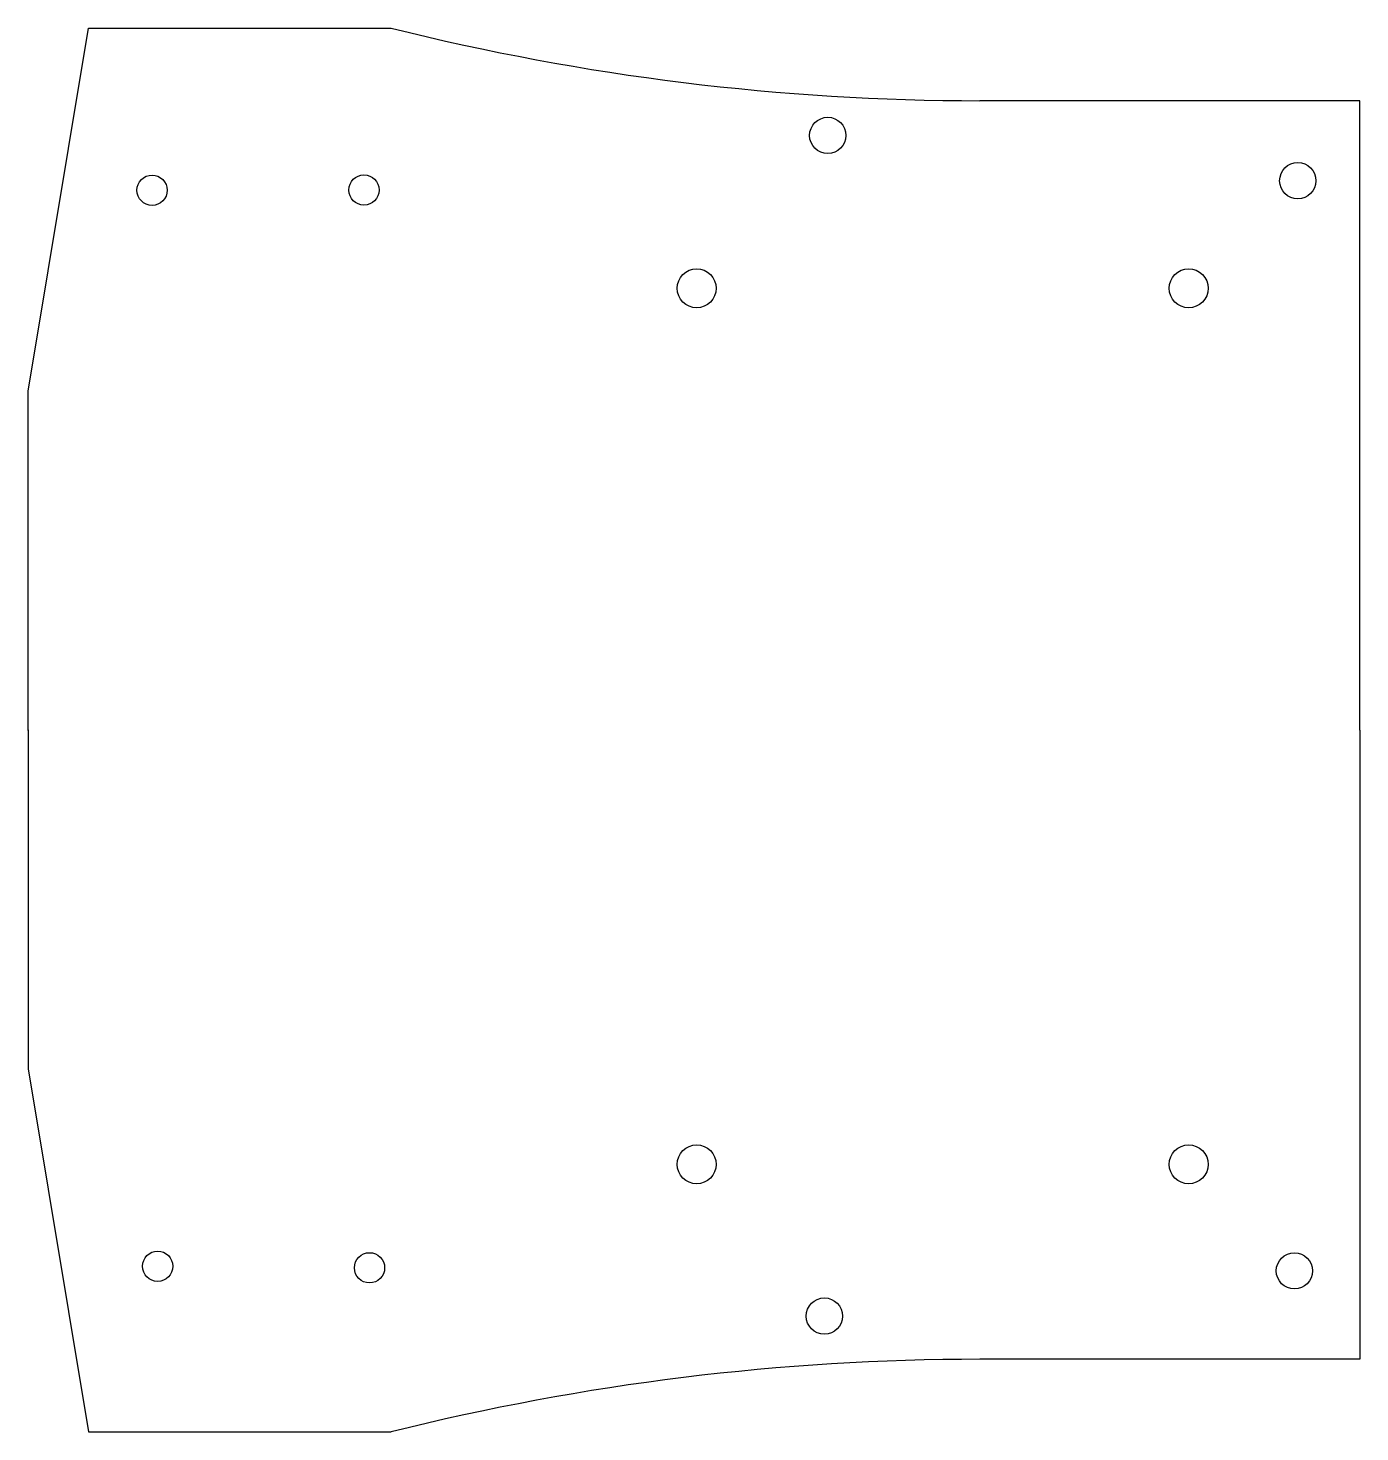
# Model space of a CAD drawing. Header units: centimetres. Extents: x 0 to 11, y -5.8 to 5.8.
import ezdxf

# ---------------------------------------------------------------- set-up
doc = ezdxf.new("R2010")
doc.units = ezdxf.units.CM
doc.header["$MEASUREMENT"] = 0
for name, color, linetype in [('chasis-diseño final v10_Sketch1', 7, 'Continuous'), ('chasis-diseño final v10_Sketch2', 7, 'Continuous'), ('chasis-diseño final v10_Sketch3', 7, 'Continuous'), ('chasis-diseño final v10_Sketch4', 7, 'Continuous'), ('chasis-diseño final v10_Sketch5', 7, 'Continuous'), ('chasis-diseño final v10_Sketch6', 7, 'Continuous')]:
    doc.layers.add(name, color=color, linetype=linetype)

msp = doc.modelspace()

# ---------------------------------------------------------------- linework, layer by layer
at = {"layer": 'chasis-diseño final v10_Sketch1'}
for p, q in [((0, 2.8), (0.5, 5.8)), ((0.5, 5.8), (3, 5.8)), ((11, 5.2), (7.862, 5.2)), ((11, 0), (11, 5.2)), ((0, 0), (0, 2.8)), ((0, 0), (0, -2.8)), ((11, 0), (11, -5.2)), ((0, -2.8), (0.5, -5.8)), ((11, -5.2), (7.862, -5.2)), ((0.5, -5.8), (3, -5.8))]:
    msp.add_line(p, q, dxfattribs=at)
for centre, start, end in [((7.862, 25.2), 255.9301, 270), ((7.862, -25.2), 90, 104.0699)]:
    msp.add_arc(centre, 20, start, end, dxfattribs=at)
msp.add_point((0, 0), dxfattribs=at)
at = {"layer": 'chasis-diseño final v10_Sketch2'}
for centre in [(1.024, 4.46), (2.774, 4.462), (1.07, -4.431), (2.82, -4.444)]:
    msp.add_circle(centre, 0.125, dxfattribs=at)
msp.add_point((0, 0), dxfattribs=at)
at = {"layer": 'chasis-diseño final v10_Sketch3'}
msp.add_point((0, 0), dxfattribs=at)
at = {"layer": 'chasis-diseño final v10_Sketch4'}
msp.add_point((0, 0, 1.8), dxfattribs=at)
at = {"layer": 'chasis-diseño final v10_Sketch5'}
for centre in [(5.522, 3.65), (9.586, 3.65), (5.522, -3.589), (9.586, -3.589)]:
    msp.add_circle(centre, 0.161, dxfattribs=at)
msp.add_point((0, 0), dxfattribs=at)
at = {"layer": 'chasis-diseño final v10_Sketch6'}
for centre in [(6.605, 4.913), (10.487, 4.539), (10.459, -4.469), (6.577, -4.843)]:
    msp.add_circle(centre, 0.15, dxfattribs=at)
msp.add_point((0, 0), dxfattribs=at)

doc.saveas('drawing.dxf')
